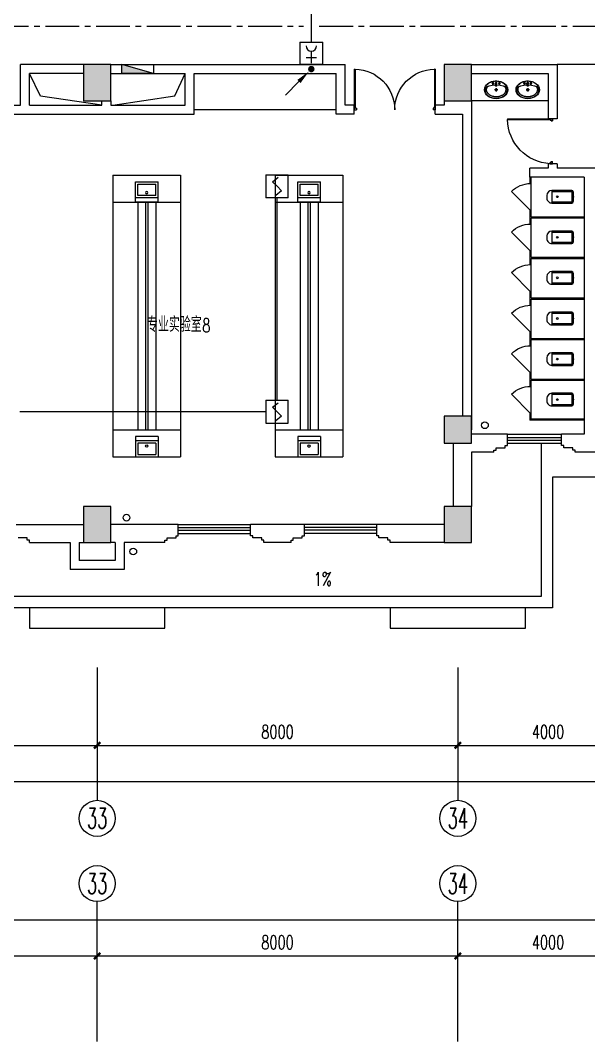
# Model space of a CAD drawing. Extents: x 190999 to 918899, y -200814 to 215286.
# Drawn here: x 618082 to 630685, y -57685 to -35034 of the extents above; entities that cross this region are included whole.
import ezdxf
from ezdxf.enums import TextEntityAlignment as Align

# ---------------------------------------------------------------- set-up
doc = ezdxf.new("R2010")
doc.units = 0
doc.header["$LTSCALE"] = 1000
doc.header["$MEASUREMENT"] = 0
doc.linetypes.add('CENTER2', pattern=[1.125, 0.75, -0.125, 0.125, -0.125])
doc.layers.get('Defpoints').update_dxf_attribs({"color": 1})
for name, color, linetype in [('00-EQUIP', 3, 'Continuous'), ('00-LWIRE', 4, 'Continuous'), ('00-WIRE-4', 6, 'Continuous'), ('A-卫生间', 250, 'Continuous'), ('A-墙线', 2, 'Continuous'), ('A-外包装修', 250, 'Continuous'), ('A-外窗', 145, 'Continuous'), ('A-家具', 250, 'Continuous'), ('A-门', 167, 'Continuous'), ('AXIS', 3, 'Continuous'), ('AXIS_TEXT', 7, 'Continuous'), ('COLUMN', 2, 'Continuous'), ('EQUIP_消火栓', 1, 'Continuous'), ('PUB_HATCH', 250, 'Continuous'), ('PUB_TEXT', 7, 'Continuous'), ('屋面排水', 4, 'Continuous'), ('房间名称', 7, 'Continuous'), ('洞口线', 165, 'Continuous'), ('雨水管', 151, 'Continuous'), ('雨水管口', 6, 'Continuous')]:
    doc.layers.add(name, color=color, linetype=linetype)
doc.styles.add('_TCH_AXIS', font='COMPLEX', dxfattribs={"bigfont": 'GBCBIG'})
doc.styles.add('_TCH_DIM', font='SIMPLEX', dxfattribs={"bigfont": 'GBCBIG'})
doc.styles.add('COMPLEX', font='COMPLEX')
doc.styles.add('DIM_FONT', font='SIMPLEX', dxfattribs={"width": 0.7, "bigfont": 'GBCBIG'})
doc.styles.get("Standard").update_dxf_attribs({"font": 'simhei.ttf'})
doc.styles.add('zz-1', font='arial.ttf', dxfattribs={"width": 0.8})
doc.dimstyles.new('DIMN', dxfattribs={"dimtxt": 300, "dimasz": 100, "dimexe": 250, "dimexo": 300, "dimgap": 150, "dimtad": 1, "dimdec": 0, "dimzin": 0, "dimdsep": 46, "dimtxsty": 'DIM_FONT', "dimblk": 'ARCHTICK', "dimcen": 0.09, "dimclrt": 7, "dimazin": 2, "dimtfac": 1, "dimtdec": 0, "dimtix": 1, "dimtmove": 2, "dimatfit": 3, "dimfxl": 0, "dimtolj": 1, "dimtzin": 0, "dimarcsym": 0})

# ---------------------------------------------------------------- blocks, each defined once
blk = doc.blocks.new('m1800')
at = {"layer": 'A-墙线'}
for p, q in [((-900, -100), (-900, 100)), ((900, -100), (900, 100))]:
    blk.add_line(p, q, dxfattribs=at)
at = {"layer": 'A-门'}
for p, q in [((-900, 900), (-900, 0)), ((-900, 900), (-880, 900)), ((-880, 900), (-880, 50)), ((880, 900), (880, 50)), ((900, 900), (880, 900)), ((900, 900), (900, 0)), ((-900, 50), (-870, 50)), ((-900, 0), (-850, 0)), ((-870, 50), (-870, 30)), ((-870, 30), (-850, 30)), ((-850, 30), (-850, 0)), ((850, 30), (850, 0)), ((870, 30), (850, 30)), ((900, 0), (850, 0)), ((870, 50), (870, 30)), ((900, 50), (870, 50))]:
    blk.add_line(p, q, dxfattribs=at)
for centre, start, end in [((-900, 0), 0, 88.7267), ((900, 0), 91.2733, 180)]:
    blk.add_arc(centre, 900, start, end, dxfattribs=at)
blk = doc.blocks.new('m1000')
at = {"layer": 'A-墙线'}
for p, q in [((0, 0), (0, 200)), ((1000, 0), (1000, 200))]:
    blk.add_line(p, q, dxfattribs=at)
at = {"layer": 'A-门'}
for p, q in [((0, 1100), (0, 100)), ((0, 1100), (20, 1100)), ((20, 1100), (20, 150)), ((0, 150), (30, 150)), ((0, 100), (50, 100)), ((30, 150), (30, 130)), ((30, 130), (50, 130)), ((50, 130), (50, 100)), ((950, 130), (950, 100)), ((970, 130), (950, 130)), ((1000, 100), (950, 100)), ((970, 150), (970, 130)), ((1000, 150), (970, 150)), ((1000, 150), (1000, 100))]:
    blk.add_line(p, q, dxfattribs=at)
blk.add_arc((0, 100), 1000, 2.866, 88.854, dxfattribs=at)
blk = doc.blocks.new('手盆')
at = {"layer": 'A-卫生间'}
for p, q in [((113, 12), (46, 16)), ((160, 0), (235, 0)), ((198, -37), (198, 38)), ((113, -11), (46, -16))]:
    blk.add_line(p, q, dxfattribs=at)
for centre, major_axis, ratio, start_param, end_param in [((198, 0), (0, 259), 0.763797, 3.141593, 9.424778), ((194, 0), (0, 259), 0.413212, 0.351725, 1.519021), ((106, 0), (0, 13.9), 0.9, 3.760941, 5.663837), ((194, 0), (0, 259), 0.413212, 1.620217, 2.789865)]:
    blk.add_ellipse(centre, major_axis=major_axis, ratio=ratio, start_param=start_param, end_param=end_param, dxfattribs=at)
for centre, major_axis in [((46, 0), (0, 15.8)), ((56, 71), (0, 20.6)), ((56, 71), (0, 15.6)), ((198, 0), (0, 23.4)), ((56, -71), (0, 20.6)), ((56, -71), (0, 15.6))]:
    blk.add_ellipse(centre, major_axis=major_axis, ratio=0.9, dxfattribs=at)
for points, knots in [([(198, -249), (204, -249), (211, -249), (228, -246), (239, -243), (260, -236), (270, -231), (290, -218), (299, -211), (317, -194), (325, -185), (340, -164), (347, -153), (360, -129), (365, -116), (374, -90), (378, -76), (383, -48), (385, -34), (387, -5), (387, 9), (385, 38), (383, 52), (377, 80), (373, 94), (364, 120), (358, 133), (345, 156), (338, 167), (323, 187), (314, 197), (296, 213), (287, 220), (267, 232), (257, 237), (236, 244), (225, 247), (204, 249), (193, 249), (171, 247), (161, 245), (140, 237), (129, 232), (110, 221), (100, 213), (82, 197), (74, 188), (58, 168), (51, 157), (38, 133), (32, 121), (23, 95), (19, 81), (13, 53), (11, 39), (9, 10), (9, -4), (10, -33), (12, -47), (18, -75), (21, -89), (30, -115), (36, -128), (48, -152), (55, -163), (70, -184), (78, -193), (96, -210), (105, -218), (125, -230), (135, -235), (156, -243), (167, -246), (184, -249), (191, -249), (198, -249)], [0, 0, 0, 0, 0.105369, 0.105369, 0.278747, 0.278747, 0.452125, 0.452125, 0.625504, 0.625504, 0.798882, 0.798882, 0.97226, 0.97226, 1.145639, 1.145639, 1.319017, 1.319017, 1.492395, 1.492395, 1.665774, 1.665774, 1.839152, 1.839152, 2.01253, 2.01253, 2.185909, 2.185909, 2.359287, 2.359287, 2.532665, 2.532665, 2.706044, 2.706044, 2.879422, 2.879422, 3.0528, 3.0528, 3.226179, 3.226179, 3.399557, 3.399557, 3.572935, 3.572935, 3.746313, 3.746313, 3.919692, 3.919692, 4.09307, 4.09307, 4.266448, 4.266448, 4.439827, 4.439827, 4.613205, 4.613205, 4.786583, 4.786583, 4.959962, 4.959962, 5.13334, 5.13334, 5.306718, 5.306718, 5.480097, 5.480097, 5.653475, 5.653475, 5.826853, 5.826853, 6.000232, 6.000232, 6.17361, 6.17361, 6.283185, 6.283185, 6.283185, 6.283185]), ([(119, -185), (121, -187), (123, -188), (130, -193), (135, -196), (146, -202), (152, -205), (163, -209), (169, -210), (180, -213), (186, -214), (194, -214), (196, -214), (198, -214), (204, -214), (209, -214), (222, -212), (229, -210), (241, -206), (245, -204), (254, -200), (259, -197), (269, -191), (275, -187), (286, -178), (291, -173), (300, -162), (304, -158), (314, -145), (319, -137), (327, -123), (329, -118), (334, -107), (336, -101), (341, -89), (343, -83), (346, -71), (348, -64), (351, -49), (352, -40), (354, -22), (355, -13), (355, 5), (355, 14), (354, 32), (352, 41), (349, 58), (348, 66), (343, 81), (341, 89), (335, 104), (332, 111), (326, 125), (322, 132), (314, 144), (310, 150), (301, 162), (296, 167), (287, 177), (281, 181), (272, 189), (267, 192), (256, 199), (250, 202), (238, 207), (233, 209), (223, 211), (217, 212), (205, 214), (198, 214), (186, 213), (181, 213), (171, 211), (166, 210), (151, 205), (141, 200), (128, 191), (123, 188), (119, 185)], [5.740897, 5.740897, 5.740897, 5.740897, 5.780874, 5.780874, 5.896829, 5.896829, 6.012784, 6.012784, 6.128739, 6.128739, 6.240697, 6.240697, 6.283185, 6.283185, 6.283185, 6.399826, 6.399826, 6.5409, 6.5409, 6.634, 6.634, 6.7271, 6.7271, 6.852188, 6.852188, 6.977276, 6.977276, 7.077377, 7.077377, 7.229977, 7.229977, 7.317389, 7.317389, 7.404801, 7.404801, 7.497094, 7.497094, 7.589386, 7.589386, 7.712334, 7.712334, 7.835281, 7.835281, 7.958228, 7.958228, 8.081175, 8.081175, 8.194983, 8.194983, 8.30879, 8.30879, 8.422598, 8.422598, 8.537599, 8.537599, 8.6526, 8.6526, 8.767602, 8.767602, 8.884432, 8.884432, 8.982435, 8.982435, 9.119467, 9.119467, 9.224191, 9.224191, 9.328914, 9.328914, 9.470087, 9.470087, 9.571187, 9.571187, 9.672288, 9.672288, 9.874489, 9.874489, 9.967059, 9.967059, 9.967059, 9.967059])]:
    blk.add_open_spline(points, degree=3, knots=knots, dxfattribs=at)
blk.add_point((46, 0), dxfattribs=at)
blk = doc.blocks.new('$TwtSys$00000434')
for p, q in [((-0.5, 0.5), (-0.5, -0.5)), ((-0.5, -0.5), (0.5, 0.5)), ((0.5, 0.5), (-0.5, 0.5)), ((0.5, -0.5), (0.5, 0.5)), ((-0.5, -0.5), (0.5, -0.5))]:
    blk.add_line(p, q)
blk.add_solid([(0.5, -0.5), (0.5, 0.5), (-0.5, -0.5)])
blk = doc.blocks.new('_ArchTick')
at = {"const_width": 0.5}
blk.add_lwpolyline([(-0.7, -0.7), (0.7, 0.7)], dxfattribs=at)
blk = doc.blocks.new('*D1496')
at = {"layer": 'AXIS', "color": 0, "lineweight": -2}
for p, q in [((627785, -57385), (627785, -55535)), ((631785, -57385), (631785, -55535)), ((627785, -55785), (631785, -55785))]:
    blk.add_line(p, q, dxfattribs=at)
at = {"layer": 'Defpoints', "color": 0}
for p in [(631785, -55785), (627785, -57685), (631785, -57685)]:
    blk.add_point(p, dxfattribs=at)
at = {"layer": 'AXIS', "color": 0, "lineweight": -2, "xscale": 100, "yscale": 100, "zscale": 100, "rotation": 180}
blk.add_blockref('_ArchTick', (627785, -55785), dxfattribs=at)
at = {"layer": 'AXIS', "color": 0, "lineweight": -2, "xscale": 100, "yscale": 100, "zscale": 100}
blk.add_blockref('_ArchTick', (631785, -55785), dxfattribs=at)
at = {"layer": 'AXIS', "color": 7, "insert": (629785, -55485), "char_height": 300, "attachment_point": 5, "style": 'DIM_FONT'}
blk.add_mtext('\\A1;4000', dxfattribs=at)
blk = doc.blocks.new('*D1497')
at = {"layer": 'AXIS', "color": 0, "lineweight": -2}
for p, q in [((619785, -57385), (619785, -55535)), ((627785, -57385), (627785, -55535)), ((619785, -55785), (627785, -55785))]:
    blk.add_line(p, q, dxfattribs=at)
at = {"layer": 'Defpoints', "color": 0}
for p in [(627785, -55785), (619785, -57685), (627785, -57685)]:
    blk.add_point(p, dxfattribs=at)
at = {"layer": 'AXIS', "color": 0, "lineweight": -2, "xscale": 100, "yscale": 100, "zscale": 100, "rotation": 180}
blk.add_blockref('_ArchTick', (619785, -55785), dxfattribs=at)
at = {"layer": 'AXIS', "color": 0, "lineweight": -2, "xscale": 100, "yscale": 100, "zscale": 100}
blk.add_blockref('_ArchTick', (627785, -55785), dxfattribs=at)
at = {"layer": 'AXIS', "color": 7, "insert": (623785, -55485), "char_height": 300, "attachment_point": 5, "style": 'DIM_FONT'}
blk.add_mtext('\\A1;8000', dxfattribs=at)
blk = doc.blocks.new('*D1498')
at = {"layer": 'AXIS', "color": 0, "lineweight": -2}
for p, q in [((611785, -57385), (611785, -55535)), ((619785, -57385), (619785, -55535)), ((611785, -55785), (619785, -55785))]:
    blk.add_line(p, q, dxfattribs=at)
at = {"layer": 'Defpoints', "color": 0}
for p in [(619785, -55785), (611785, -57685), (619785, -57685)]:
    blk.add_point(p, dxfattribs=at)
at = {"layer": 'AXIS', "color": 0, "lineweight": -2, "xscale": 100, "yscale": 100, "zscale": 100, "rotation": 180}
blk.add_blockref('_ArchTick', (611785, -55785), dxfattribs=at)
at = {"layer": 'AXIS', "color": 0, "lineweight": -2, "xscale": 100, "yscale": 100, "zscale": 100}
blk.add_blockref('_ArchTick', (619785, -55785), dxfattribs=at)
at = {"layer": 'AXIS', "color": 7, "insert": (615785, -55485), "char_height": 300, "attachment_point": 5, "style": 'DIM_FONT'}
blk.add_mtext('\\A1;8000', dxfattribs=at)
blk = doc.blocks.new('*D1506')
at = {"layer": 'AXIS', "color": 0, "lineweight": -2}
for p, q in [((565235, -57385), (565235, -54735)), ((642484, -57385), (642484, -54735)), ((565235, -54985), (642484, -54985))]:
    blk.add_line(p, q, dxfattribs=at)
at = {"layer": 'Defpoints', "color": 0}
for p in [(642484, -54985), (565235, -57685), (642484, -57685)]:
    blk.add_point(p, dxfattribs=at)
at = {"layer": 'AXIS', "color": 0, "lineweight": -2, "xscale": 100, "yscale": 100, "zscale": 100, "rotation": 180}
blk.add_blockref('_ArchTick', (565235, -54985), dxfattribs=at)
at = {"layer": 'AXIS', "color": 0, "lineweight": -2, "xscale": 100, "yscale": 100, "zscale": 100}
blk.add_blockref('_ArchTick', (642484, -54985), dxfattribs=at)
at = {"layer": 'AXIS', "color": 7, "insert": (603859, -54685), "char_height": 300, "attachment_point": 5, "style": 'DIM_FONT'}
blk.add_mtext('\\A1;77250', dxfattribs=at)
blk = doc.blocks.new('*D1564')
at = {"layer": 'AXIS', "color": 0, "lineweight": -2}
for p, q in [((627785, -49714), (627785, -51364)), ((631785, -49714), (631785, -51364)), ((627785, -51114), (631785, -51114))]:
    blk.add_line(p, q, dxfattribs=at)
at = {"layer": 'Defpoints', "color": 0}
for p in [(627785, -49414), (631785, -49414), (631785, -51114)]:
    blk.add_point(p, dxfattribs=at)
at = {"layer": 'AXIS', "color": 0, "lineweight": -2, "xscale": 100, "yscale": 100, "zscale": 100, "rotation": 180}
blk.add_blockref('_ArchTick', (627785, -51114), dxfattribs=at)
at = {"layer": 'AXIS', "color": 0, "lineweight": -2, "xscale": 100, "yscale": 100, "zscale": 100}
blk.add_blockref('_ArchTick', (631785, -51114), dxfattribs=at)
at = {"layer": 'AXIS', "color": 7, "insert": (629785, -50814), "char_height": 300, "attachment_point": 5, "style": 'DIM_FONT'}
blk.add_mtext('\\A1;4000', dxfattribs=at)
blk = doc.blocks.new('*D1565')
at = {"layer": 'AXIS', "color": 0, "lineweight": -2}
for p, q in [((619785, -49714), (619785, -51364)), ((627785, -49714), (627785, -51364)), ((619785, -51114), (627785, -51114))]:
    blk.add_line(p, q, dxfattribs=at)
at = {"layer": 'Defpoints', "color": 0}
for p in [(619785, -49414), (627785, -49414), (627785, -51114)]:
    blk.add_point(p, dxfattribs=at)
at = {"layer": 'AXIS', "color": 0, "lineweight": -2, "xscale": 100, "yscale": 100, "zscale": 100, "rotation": 180}
blk.add_blockref('_ArchTick', (619785, -51114), dxfattribs=at)
at = {"layer": 'AXIS', "color": 0, "lineweight": -2, "xscale": 100, "yscale": 100, "zscale": 100}
blk.add_blockref('_ArchTick', (627785, -51114), dxfattribs=at)
at = {"layer": 'AXIS', "color": 7, "insert": (623785, -50814), "char_height": 300, "attachment_point": 5, "style": 'DIM_FONT'}
blk.add_mtext('\\A1;8000', dxfattribs=at)
blk = doc.blocks.new('*D1566')
at = {"layer": 'AXIS', "color": 0, "lineweight": -2}
for p, q in [((611785, -49714), (611785, -51364)), ((619785, -49714), (619785, -51364)), ((611785, -51114), (619785, -51114))]:
    blk.add_line(p, q, dxfattribs=at)
at = {"layer": 'Defpoints', "color": 0}
for p in [(611785, -49414), (619785, -49414), (619785, -51114)]:
    blk.add_point(p, dxfattribs=at)
at = {"layer": 'AXIS', "color": 0, "lineweight": -2, "xscale": 100, "yscale": 100, "zscale": 100, "rotation": 180}
blk.add_blockref('_ArchTick', (611785, -51114), dxfattribs=at)
at = {"layer": 'AXIS', "color": 0, "lineweight": -2, "xscale": 100, "yscale": 100, "zscale": 100}
blk.add_blockref('_ArchTick', (619785, -51114), dxfattribs=at)
at = {"layer": 'AXIS', "color": 7, "insert": (615785, -50814), "char_height": 300, "attachment_point": 5, "style": 'DIM_FONT'}
blk.add_mtext('\\A1;8000', dxfattribs=at)
blk = doc.blocks.new('*D1574')
at = {"layer": 'AXIS', "color": 0, "lineweight": -2}
for p, q in [((564785, -49714), (564785, -52164)), ((638085, -49714), (638085, -52164)), ((564785, -51914), (638085, -51914))]:
    blk.add_line(p, q, dxfattribs=at)
at = {"layer": 'Defpoints', "color": 0}
for p in [(564785, -49414), (638085, -49414), (638085, -51914)]:
    blk.add_point(p, dxfattribs=at)
at = {"layer": 'AXIS', "color": 0, "lineweight": -2, "xscale": 100, "yscale": 100, "zscale": 100, "rotation": 180}
blk.add_blockref('_ArchTick', (564785, -51914), dxfattribs=at)
at = {"layer": 'AXIS', "color": 0, "lineweight": -2, "xscale": 100, "yscale": 100, "zscale": 100}
blk.add_blockref('_ArchTick', (638085, -51914), dxfattribs=at)
at = {"layer": 'AXIS', "color": 7, "insert": (601435, -51614), "char_height": 300, "attachment_point": 5, "style": 'DIM_FONT'}
blk.add_mtext('\\A1;73300', dxfattribs=at)
blk = doc.blocks.new('_FZH')
blk.add_lwpolyline([(-0.5, -0.5), (0.5, -0.5), (0.5, 0.5), (-0.5, 0.5)], close=True)
at = {"layer": 'PUB_HATCH'}
blk.add_solid([(-0.5, -0.5), (0.5, -0.5), (-0.5, 0.5), (0.5, 0.5)], dxfattribs=at)
blk = doc.blocks.new('_AXISO')
blk.add_circle((0, 0), 0.5)
at = {"layer": 'AXIS_TEXT', "style": 'COMPLEX', "width": 1.041667}
blk.add_attdef('A', text='', height=0.56, dxfattribs=at).set_placement((-0.25, -0.28), (0.25, -0.28), align=Align.FIT)
blk = doc.blocks.new('$plan$00001609')
at = {"linetype": 'Continuous'}
for p, q in [((0, -251), (0, 251)), ((0, 251), (450, 251)), ((93, -251), (93, 251)), ((450, 251), (450, -251)), ((146, -199), (146, 199)), ((146, 199), (397, 199)), ((397, 199), (397, -199)), ((146, -199), (397, -199)), ((0, -251), (450, -251))]:
    blk.add_line(p, q, dxfattribs=at)
blk.add_line((238, 2), (238, 0))
blk.add_arc((212, 0), 26, 4.716, 0, dxfattribs=at)
at = {"style": 'zz-1'}
for tag in ['YSIZE', 'XSIZE']:
    blk.add_attdef(tag, (0, 0), '', height=0.5, dxfattribs=at)
blk = doc.blocks.new('$lvtry$00000200')
for p, q in [((-140, -40, 0), (-140, -480, 0)), ((-110, -40, 0), (-110, -470, 0)), ((100, 0, 0), (-100, 0, 0)), ((100, -30, 0), (-100, -30, 0)), ((110, -470, 0), (110, -40, 0)), ((140, -480, 0), (140, -40, 0)), ((140, -470, 0), (-140, -470, 0)), ((-30, -590, 0), (30, -590, 0))]:
    blk.add_line(p, q)
blk.add_circle((0, -359, 0), 20)
for centre, radius, start, end in [((-100, -40, 0), 40, 90, 180), ((-100, -40, 0), 10, 90, 180), ((100, -40, 0), 40, 0, 90), ((100, -40, 0), 10, 0, 90), ((-30, -480, 0), 110, 180, 270), ((30, -480, 0), 110, 270, 0)]:
    blk.add_arc(centre, radius, start, end)
blk.add_point((0, 0))
blk = doc.blocks.new('$DorLib2D$00000114')
at = {"color": 0}
blk.add_line((0.5, 0), (-0.207, 0.707), dxfattribs=at)
blk.add_arc((0.5, 0), 1, 135, 180, dxfattribs=at)
blk = doc.blocks.new('_LINKPT1')
at = {"color": 0}
blk.add_line((0, 0), (0, 0), dxfattribs=at)
blk = doc.blocks.new('3S1KCGW2')
for p, q in [((0.5, 0.5), (-0.5, 0.5)), ((-0.5, 0.5), (-0.5, -0.5)), ((0.5, -0.5), (0.5, 0.5)), ((-0.2, 0.2), (0.05, 0.4)), ((0, 0), (-0.2, 0.2)), ((0, 0), (0.2, -0.2)), ((0.2, -0.2), (-0.05, -0.4)), ((-0.5, -0.5), (0.5, -0.5))]:
    blk.add_line(p, q)
at = {"const_width": 0.04, "flags": 128}
blk.add_lwpolyline([(-0.5, -0.5), (-0.5, 0.5), (0.5, 0.5), (0.5, -0.5)], close=True, dxfattribs=at)
at = {"xscale": 0.002, "yscale": 0.002, "zscale": 0.002}
for p in [(0, 0.5), (-0.5, 0), (0.5, 0), (0, -0.5)]:
    blk.add_blockref('_LINKPT1', p, dxfattribs=at)
at = {"flags": 9}
blk.add_attdef('A', (0, 0), '', height=0.00002, dxfattribs=at)
blk = doc.blocks.new('J62IR8YJ')
for p, q in [((-0.5, 1), (0.5, 1)), ((-0.5, 0), (-0.5, 1)), ((0.5, 1), (0.5, 0)), ((0, 0.598), (0, 0.06)), ((0.5, 0), (-0.5, 0)), ((-0.231, 0.312), (0.231, 0.312))]:
    blk.add_line(p, q)
at = {"const_width": 0.04, "flags": 128}
blk.add_lwpolyline([(-0.5, 0), (-0.5, 1), (0.5, 1), (0.5, 0)], close=True, dxfattribs=at)
blk.add_arc((0, 0.829), 0.231, 180, 0)
at = {"xscale": 0.002, "yscale": 0.00200000000000955, "zscale": 0.002}
for p in [(0, 1), (-0.5, 0.5), (0.5, 0.5), (0, 0)]:
    blk.add_blockref('_LINKPT1', p, dxfattribs=at)
at = {"flags": 9}
blk.add_attdef('A', (0, 0), '', height=0.00002, dxfattribs=at)
blk = doc.blocks.new('_WRLD10L')
for p, q in [((1.15, 1.15), (0.55, 0.55)), ((0.104, 0.104), (0.104, 0.104)), ((-0.104, -0.104), (-0.104, -0.104))]:
    blk.add_line(p, q)
at = {"const_width": 0.142}
blk.add_lwpolyline([(-0.071, 0, 1), (0.071, 0, 1)], format="xyb", close=True, dxfattribs=at)
blk.add_solid([(0.62, 0.48), (0.48, 0.62), (0.1, 0.1)])
at = {"width": 0.8, "flags": 9}
blk.add_attdef('A', (0, 0), '', height=0.00002, dxfattribs=at)

msp = doc.modelspace()

# ---------------------------------------------------------------- hatches: boundary and pattern name
at = {"layer": 'PUB_HATCH'}
for points in [[(619484.6, -36813.5), (620084.6, -36813.5), (620084.6, -36013.5), (619484.6, -36013.5)], [(627484.6, -36813.5), (628084.6, -36813.5), (628084.6, -36013.5), (627484.6, -36013.5)], [(619484.6, -46613.5), (620084.6, -46613.5), (620084.6, -45813.5), (619484.6, -45813.5)], [(627484.6, -46613.5), (628084.6, -46613.5), (628084.6, -45813.5), (627484.6, -45813.5)]]:
    msp.add_hatch(color=256, dxfattribs=at).paths.add_polyline_path(points)

# ---------------------------------------------------------------- linework, layer by layer
at = {"layer": '00-WIRE-4'}
for p, q in [((624534.6, -34563.5), (624534.6, -35513.5)), ((623774.4, -43463.5), (623774.4, -38963.5)), ((623524.4, -43713.5), (618069.4, -43713.5))]:
    msp.add_line(p, q, dxfattribs=at)
at = {"layer": '00-WIRE-4', "linetype": 'CENTER2'}
for p, q in [((610759.6, -35163.5), (624359.6, -35163.5)), ((624709.6, -35163.5), (632959.6, -35163.5))]:
    msp.add_line(p, q, dxfattribs=at)
at = {"layer": 'A-卫生间'}
for p, q in [((631484.6, -36013.5), (629984.6, -36013.5)), ((629784.6, -36813.5), (628084.6, -36813.5)), ((629384.6, -38513.5), (629384.6, -38651)), ((629409.6, -38513.5), (629384.6, -38513.5)), ((629384.6, -38651), (629409.6, -38651)), ((629409.6, -38651), (629409.6, -38513.5)), ((629409.6, -39251), (629384.6, -39251)), ((629384.6, -39251), (629384.6, -39413.5)), ((629409.6, -39388.5), (629409.6, -39251)), ((629409.6, -39388.5), (630584.6, -39388.5)), ((630584.6, -39388.5), (630584.6, -39413.5)), ((629384.6, -39413.5), (629384.6, -39551)), ((629384.6, -39551), (629409.6, -39551)), ((629409.6, -39551), (629409.6, -39413.5)), ((629409.6, -39413.5), (630584.6, -39413.5)), ((629409.6, -40151), (629384.6, -40151)), ((629384.6, -40151), (629384.6, -40313.5)), ((629384.6, -40313.5), (629384.6, -40451)), ((629409.6, -40288.5), (629409.6, -40151)), ((629409.6, -40288.5), (630584.6, -40288.5)), ((629409.6, -40451), (629409.6, -40313.5)), ((629409.6, -40313.5), (630584.6, -40313.5)), ((630584.6, -40288.5), (630584.6, -40313.5)), ((629384.6, -40451), (629409.6, -40451)), ((629409.6, -41051), (629384.6, -41051)), ((629384.6, -41051), (629384.6, -41213.5)), ((629384.6, -41213.5), (629384.6, -41351)), ((629409.6, -41188.5), (629409.6, -41051)), ((629409.6, -41188.5), (630584.6, -41188.5)), ((629409.6, -41213.5), (630584.6, -41213.5)), ((629409.6, -41351), (629409.6, -41213.5)), ((630584.6, -41188.5), (630584.6, -41213.5)), ((629384.6, -41351), (629409.6, -41351)), ((629409.6, -41951), (629384.6, -41951)), ((629384.6, -41951), (629384.6, -42113.5)), ((629384.6, -42113.5), (629384.6, -42251)), ((629409.6, -42088.5), (629409.6, -41951)), ((629409.6, -42088.5), (630584.6, -42088.5)), ((629409.6, -42113.5), (630584.6, -42113.5)), ((629409.6, -42251), (629409.6, -42113.5)), ((630584.6, -42088.5), (630584.6, -42113.5)), ((629384.6, -42251), (629409.6, -42251)), ((629409.6, -42851), (629384.6, -42851)), ((629384.6, -42851), (629384.6, -43013.5)), ((629384.6, -43013.5), (629384.6, -43151)), ((629409.6, -42988.5), (629409.6, -42851)), ((629409.6, -42988.5), (630584.6, -42988.5)), ((629409.6, -43151), (629409.6, -43013.5)), ((629409.6, -43013.5), (630584.6, -43013.5)), ((630584.6, -42988.5), (630584.6, -43013.5)), ((629384.6, -43151), (629409.6, -43151)), ((629409.6, -43751), (629384.6, -43751)), ((629384.6, -43751), (629384.6, -43901)), ((630584.6, -43901), (629384.6, -43901)), ((629409.6, -43876), (629409.6, -43751)), ((630584.6, -43876), (629409.6, -43876)), ((630584.6, -43901), (630584.6, -43876))]:
    msp.add_line(p, q, dxfattribs=at)
at = {"layer": 'A-墙线'}
for p, q in [((618084.6, -36913.5), (618084.6, -36013.5)), ((619484.6, -36013.5), (618084.6, -36013.5)), ((620084.6, -36013.5), (625284.6, -36013.5)), ((625284.6, -36913.5), (625284.6, -36013.5)), ((628084.6, -36013.5), (629984.6, -36013.5)), ((629984.6, -36013.5), (629984.6, -37213.5)), ((618284.6, -36913.5), (618284.6, -36213.5)), ((619484.6, -36213.5), (618284.6, -36213.5)), ((620084.6, -36213.5), (621734.6, -36213.5)), ((621934.6, -36213.5), (625084.6, -36213.5)), ((625084.6, -37113.5), (625084.6, -36213.5)), ((628084.6, -36213.5), (629784.6, -36213.5)), ((629784.6, -36213.5), (629784.6, -37213.5)), ((617884.6, -36913.5), (618084.6, -36913.5)), ((618284.6, -36913.5), (619884.6, -36913.5)), ((619884.6, -36913.5), (619884.6, -36813.5)), ((625484.6, -36913.5), (625284.6, -36913.5)), ((627484.6, -36913.5), (627284.6, -36913.5)), ((627484.6, -36813.5), (627484.6, -36913.5)), ((628084.6, -36813.5), (628084.6, -44113.5)), ((625484.6, -37113.5), (625084.6, -37113.5)), ((627284.6, -37113.5), (627884.6, -37113.5)), ((627884.6, -37113.5), (627884.6, -43813.5)), ((629784.6, -38213.5), (629784.6, -38313.5)), ((629984.6, -38213.5), (629984.6, -38313.5)), ((629784.6, -38313.5), (629384.6, -38313.5)), ((629384.6, -38513.5), (629384.6, -38313.5)), ((631484.6, -38313.5), (629984.6, -38313.5)), ((630584.6, -38513.5), (629384.6, -38513.5)), ((630584.6, -38513.5), (630584.6, -44213.5)), ((628884.6, -44213.5), (628084.6, -44213.5)), ((628884.6, -44463.5), (628884.6, -44213.5)), ((630584.6, -44213.5), (630084.6, -44213.5)), ((630084.6, -44463.5), (630084.6, -44213.5)), ((627684.6, -44413.5), (627684.6, -45813.5)), ((628084.6, -44613.5), (628084.6, -45813.5)), ((628584.6, -44613.5), (628084.6, -44613.5)), ((628584.6, -44613.5), (628584.6, -44563.5)), ((628584.6, -44563.5), (628634.6, -44563.5)), ((628634.6, -44563.5), (628634.6, -44513.5)), ((628634.6, -44513.5), (628834.6, -44513.5)), ((628834.6, -44463.5), (628884.6, -44463.5)), ((628834.6, -44513.5), (628834.6, -44463.5)), ((630134.6, -44463.5), (630084.6, -44463.5)), ((630134.6, -44513.5), (630134.6, -44463.5)), ((630334.6, -44513.5), (630134.6, -44513.5)), ((630334.6, -44563.5), (630334.6, -44513.5)), ((630384.6, -44563.5), (630334.6, -44563.5)), ((630384.6, -44613.5), (630384.6, -44563.5)), ((630984.6, -44613.5), (630384.6, -44613.5)), ((617984.6, -46213.5), (619484.6, -46213.5)), ((621584.6, -46213.5), (620084.6, -46213.5)), ((621584.6, -46463.5), (621584.6, -46213.5)), ((624384.6, -46213.5), (623184.6, -46213.5)), ((623184.6, -46463.5), (623184.6, -46213.5)), ((624384.6, -46463.5), (624384.6, -46213.5)), ((627484.6, -46213.5), (625984.6, -46213.5)), ((625984.6, -46463.5), (625984.6, -46213.5)), ((618234.6, -46513.5), (618034.6, -46513.5)), ((618234.6, -46563.5), (618234.6, -46513.5)), ((618284.6, -46563.5), (618234.6, -46563.5)), ((618284.6, -46613.5), (618284.6, -46563.5)), ((618284.6, -46613.5), (619184.6, -46613.5)), ((619184.6, -46613.5), (619184.6, -47213.5)), ((619384.6, -46613.5), (619484.6, -46613.5)), ((619384.6, -46613.5), (619384.6, -47013.5)), ((620184.6, -46613.5), (620084.6, -46613.5)), ((620184.6, -46613.5), (620184.6, -47013.5)), ((621284.6, -46613.5), (620384.6, -46613.5)), ((620384.6, -46613.5), (620384.6, -47213.5)), ((621284.6, -46613.5), (621284.6, -46563.5)), ((621284.6, -46563.5), (621334.6, -46563.5)), ((621334.6, -46563.5), (621334.6, -46513.5)), ((621334.6, -46513.5), (621534.6, -46513.5)), ((621534.6, -46463.5), (621584.6, -46463.5)), ((621534.6, -46513.5), (621534.6, -46463.5)), ((623234.6, -46463.5), (623184.6, -46463.5)), ((623234.6, -46513.5), (623234.6, -46463.5)), ((623434.6, -46513.5), (623234.6, -46513.5)), ((623434.6, -46563.5), (623434.6, -46513.5)), ((623484.6, -46563.5), (623434.6, -46563.5)), ((623484.6, -46613.5), (623484.6, -46563.5)), ((624084.6, -46613.5), (623484.6, -46613.5)), ((624084.6, -46613.5), (624084.6, -46563.5)), ((624084.6, -46563.5), (624134.6, -46563.5)), ((624134.6, -46563.5), (624134.6, -46513.5)), ((624134.6, -46513.5), (624334.6, -46513.5)), ((624334.6, -46463.5), (624384.6, -46463.5)), ((624334.6, -46513.5), (624334.6, -46463.5)), ((626034.6, -46463.5), (625984.6, -46463.5)), ((626034.6, -46513.5), (626034.6, -46463.5)), ((626234.6, -46513.5), (626034.6, -46513.5)), ((626234.6, -46563.5), (626234.6, -46513.5)), ((626284.6, -46563.5), (626234.6, -46563.5)), ((626284.6, -46613.5), (626284.6, -46563.5)), ((627484.6, -46613.5), (626284.6, -46613.5)), ((620184.6, -47013.5), (619384.6, -47013.5)), ((620384.6, -47213.5), (619184.6, -47213.5))]:
    msp.add_line(p, q, dxfattribs=at)
for points in [[(617884.6, -37113.5), (621934.6, -37113.5), (621934.6, -36213.5)], [(620084.6, -36813.5), (620084.6, -36913.5), (621734.6, -36913.5), (621734.6, -36213.5)]]:
    msp.add_lwpolyline(points, dxfattribs=at)
at = {"layer": 'A-外包装修'}
for p, q in [((629634.6, -44413.5), (629634.6, -47813.7)), ((638634.6, -45163.5), (629884.6, -45163.5)), ((631083.4, -45163.5), (629884.6, -45163.5)), ((629884.6, -45163.5), (629884.6, -48063.7)), ((629634.6, -47813.7), (565484.6, -47813.7)), ((629884.6, -48063.7), (565234.6, -48063.7))]:
    msp.add_line(p, q, dxfattribs=at)
for points in [[(618284.2, -48063.7), (618284.2, -48513.9), (621284.9, -48513.9), (621284.9, -48063.7)], [(626284.2, -48063.7), (626284.2, -48513.9), (629284.9, -48513.9), (629284.9, -48063.7)]]:
    msp.add_lwpolyline(points, dxfattribs=at)
at = {"layer": 'A-外窗'}
for p, q in [((628884.6, -44213.5), (630084.6, -44213.5)), ((628884.6, -44283.5), (630084.6, -44283.5)), ((628884.6, -44343.5), (630084.6, -44343.5)), ((628884.6, -44413.5), (630084.6, -44413.5)), ((621584.6, -46213.5), (623184.6, -46213.5)), ((621584.6, -46283.5), (623184.6, -46283.5)), ((621584.6, -46343.5), (623184.6, -46343.5)), ((621584.6, -46413.5), (623184.6, -46413.5)), ((625984.6, -46213.5), (624384.6, -46213.5)), ((625984.6, -46283.5), (624384.6, -46283.5)), ((625984.6, -46343.5), (624384.6, -46343.5)), ((625984.6, -46413.5), (624384.6, -46413.5))]:
    msp.add_line(p, q, dxfattribs=at)
at = {"layer": 'A-家具'}
for p, q in [((625084.6, -37013.5), (621934.6, -37013.5)), ((620134.6, -38463.5), (620134.6, -44713.5)), ((620134.6, -38463.5), (621634.6, -38463.5)), ((621634.6, -38463.5), (621634.6, -44713.5)), ((623734.6, -38463.5), (623734.6, -44713.5)), ((623734.6, -38463.5), (625234.6, -38463.5)), ((625234.6, -38463.5), (625234.6, -44713.5)), ((620134.6, -39063.5), (621634.6, -39063.5)), ((620684.6, -39063.5), (620684.6, -44113.5)), ((620859.6, -39063.5), (620859.6, -44113.5)), ((620909.6, -39063.5), (620909.6, -44113.5)), ((621084.6, -39063.5), (621084.6, -44113.5)), ((623734.6, -39063.5), (625234.6, -39063.5)), ((624284.6, -39063.5), (624284.6, -44113.5)), ((624459.6, -39063.5), (624459.6, -44113.5)), ((624509.6, -39063.5), (624509.6, -44113.5)), ((624684.6, -39063.5), (624684.6, -44113.5)), ((620134.6, -44113.5), (621634.6, -44113.5)), ((623734.6, -44113.5), (625234.6, -44113.5)), ((620134.6, -44713.5), (621634.6, -44713.5)), ((623734.6, -44713.5), (625234.6, -44713.5))]:
    msp.add_line(p, q, dxfattribs=at)
at = {"layer": 'A-门'}
for p, q in [((629409.6, -39251), (629409.6, -38651)), ((629409.6, -40151), (629409.6, -39551)), ((629409.6, -41051), (629409.6, -40451)), ((629409.6, -41951), (629409.6, -41351)), ((629409.6, -42851), (629409.6, -42251)), ((629409.6, -43751), (629409.6, -43151))]:
    msp.add_line(p, q, dxfattribs=at)
at = {"layer": 'AXIS'}
for p, q in [((619784.6, -49383.5), (619784.6, -52332.6)), ((627784.6, -49383.5), (627784.6, -52332.6)), ((619784.6, -57684.5), (619784.6, -54580.9)), ((627784.6, -57684.5), (627784.6, -54580.9))]:
    msp.add_line(p, q, dxfattribs=at)
at = {"layer": 'COLUMN'}
for p, q in [((620084.6, -36013.5), (619484.6, -36013.5)), ((619484.6, -36013.5), (619484.6, -36813.5)), ((620084.6, -36813.5), (620084.6, -36013.5)), ((628084.6, -36013.5), (627484.6, -36013.5)), ((627484.6, -36013.5), (627484.6, -36813.5)), ((628084.6, -36813.5), (628084.6, -36013.5)), ((619484.6, -36813.5), (620084.6, -36813.5)), ((627484.6, -36813.5), (628084.6, -36813.5)), ((620084.6, -45813.5), (619484.6, -45813.5)), ((619484.6, -45813.5), (619484.6, -46613.5)), ((620084.6, -46613.5), (620084.6, -45813.5)), ((628084.6, -45813.5), (627484.6, -45813.5)), ((627484.6, -45813.5), (627484.6, -46613.5)), ((628084.6, -46613.5), (628084.6, -45813.5)), ((619484.6, -46613.5), (620084.6, -46613.5)), ((627484.6, -46613.5), (628084.6, -46613.5))]:
    msp.add_line(p, q, dxfattribs=at)
at = {"layer": '屋面排水'}
msp.add_lwpolyline([(624381.2, -47423.7, 0, 0, 0), (622988.9, -47423.7, 80, 0, 0), (622688.9, -47423.7, 0, 0, 0)], format="xyseb", dxfattribs=at)
at = {"layer": '洞口线', "ltscale": 2}
for points in [[(619884.6, -36913.5), (618526.6, -36715), (618284.6, -36213.5)], [(620134.6, -36913.5), (621509.6, -36706.1), (621734.6, -36213.5)]]:
    msp.add_lwpolyline(points, dxfattribs=at)
at = {"layer": '雨水管'}
for centre in [(628384.6, -44013.5), (620434.6, -46063.5)]:
    msp.add_circle(centre, 75, dxfattribs=at)
at = {"layer": '雨水管口'}
msp.add_circle((620584.6, -46813.5), 75, dxfattribs=at)

# ---------------------------------------------------------------- block references
at = {"xscale": -1, "rotation": 90}
for p in [(628634.6, -36373.5), (629334.6, -36373.5)]:
    msp.add_blockref('手盆', p, dxfattribs=at)
at = {"layer": '00-EQUIP', "xscale": 500, "yscale": 500, "zscale": 500}
for name, p in [('J62IR8YJ', (624534.6, -36013.5)), ('3S1KCGW2', (623774.4, -38713.5)), ('3S1KCGW2', (623774.4, -43713.5))]:
    msp.add_blockref(name, p, dxfattribs=at)
at = {"layer": '00-LWIRE', "xscale": 500, "yscale": 500, "zscale": 500, "rotation": 180}
msp.add_blockref('_WRLD10L', (624534.6, -36113.5), dxfattribs=at)
at = {"layer": 'A-卫生间', "rotation": 269.9999999989353}
for p in [(630350.2, -38944.8, 0), (630350.2, -39844.8, 0), (630350.2, -40744.8, 0), (630350.2, -41644.8, 0), (630350.2, -42544.8, 0), (630350.2, -43444.8, 0)]:
    msp.add_blockref('$lvtry$00000200', p, dxfattribs=at)
at = {"layer": 'A-家具', "rotation": 90}
for p in [(620884.6, -39063.5), (624484.6, -39063.5)]:
    msp.add_blockref('$plan$00001609', p, dxfattribs=at)
at = {"layer": 'A-家具', "yscale": -1, "rotation": 270}
for p in [(620884.6, -44263.5), (624484.6, -44263.5)]:
    msp.add_blockref('$plan$00001609', p, dxfattribs=at)
at = {"layer": 'A-门', "xscale": -1}
msp.add_blockref('m1800', (626384.6, -37013.5), dxfattribs=at)
at = {"layer": 'A-门', "xscale": -1, "rotation": 90}
msp.add_blockref('m1000', (629984.6, -37213.5), dxfattribs=at)
at = {"layer": 'A-门', "xscale": -600, "yscale": 600, "zscale": 25, "rotation": 90}
for p in [(629397.1, -38951), (629397.1, -39851), (629397.1, -40751), (629397.1, -41651), (629397.1, -42551), (629397.1, -43451)]:
    msp.add_blockref('$DorLib2D$00000114', p, dxfattribs=at)
at = {"layer": 'AXIS'}
ref = msp.add_blockref('_AXISO', (619784.6, -52732.6), dxfattribs=dict(at, xscale=800, yscale=800, zscale=800))
ref.add_attrib('A', '33', dxfattribs={"layer": 'AXIS_TEXT', "height": 452.55, "style": '_TCH_AXIS', "width": 0.636364}).set_placement((619558.3, -52958.9), (620010.9, -52958.9), align=Align.FIT)
ref = msp.add_blockref('_AXISO', (627784.6, -52732.6), dxfattribs=dict(at, xscale=800, yscale=800, zscale=800))
ref.add_attrib('A', '34', dxfattribs={"layer": 'AXIS_TEXT', "height": 452.55, "style": '_TCH_AXIS', "width": 0.6}).set_placement((627558.3, -52958.9), (628010.9, -52958.9), align=Align.FIT)
ref = msp.add_blockref('_AXISO', (619784.6, -54180.9), dxfattribs=dict(at, xscale=800, yscale=800, zscale=800))
ref.add_attrib('A', '33', dxfattribs={"layer": 'AXIS_TEXT', "height": 452.55, "style": '_TCH_AXIS', "width": 0.636364}).set_placement((619558.3, -54407.1), (620010.9, -54407.1), align=Align.FIT)
ref = msp.add_blockref('_AXISO', (627784.6, -54180.9), dxfattribs=dict(at, xscale=800, yscale=800, zscale=800))
ref.add_attrib('A', '34', dxfattribs={"layer": 'AXIS_TEXT', "height": 452.55, "style": '_TCH_AXIS', "width": 0.6}).set_placement((627558.3, -54407.1), (628010.9, -54407.1), align=Align.FIT)
at = {"layer": 'COLUMN', "xscale": 600, "yscale": 600, "zscale": 600, "rotation": 90}
msp.add_blockref('_FZH', (627784.6, -44113.5), dxfattribs=at)
at = {"layer": 'EQUIP_消火栓', "xscale": -700, "yscale": 200, "zscale": 700}
msp.add_blockref('$TwtSys$00000434', (620684.6, -36113.5), dxfattribs=at)

# ---------------------------------------------------------------- texts
at = {"layer": 'PUB_TEXT', "style": '_TCH_DIM', "width": 0.705882}
msp.add_text('1%', height=297.5, dxfattribs=at).set_placement((624591, -47572.4))
at = {"layer": '房间名称', "style": '_TCH_DIM'}
msp.add_text('专业实验室', height=337.59, dxfattribs=at).set_placement((620888.4, -41945.2))
at = {"layer": '房间名称', "style": '_TCH_DIM', "width": 0.705882}
msp.add_text('8', height=297.5, dxfattribs=at).set_placement((622117.2, -41945.2))

# ---------------------------------------------------------------- dimensions: what is measured, and where the dimension line sits
at = {"layer": 'AXIS'}
for p1, p2, distance, picture, middle in [((564784.6, -49413.5), (638084.6, -49413.5), -2500, '*D1574', (601434.6, -51613.5)), ((611784.6, -49413.5), (619784.6, -49413.5), -1700, '*D1566', (615784.6, -50813.5)), ((619784.6, -49413.5), (627784.6, -49413.5), -1700, '*D1565', (623784.6, -50813.5)), ((627784.6, -49413.5), (631784.6, -49413.5), -1700, '*D1564', (629784.6, -50813.5)), ((565234.6, -57684.5), (642484.4, -57684.5), 2700, '*D1506', (603859.5, -54684.5)), ((611784.6, -57684.5), (619784.6, -57684.5), 1900, '*D1498', (615784.6, -55484.5)), ((619784.6, -57684.5), (627784.6, -57684.5), 1900, '*D1497', (623784.6, -55484.5)), ((627784.6, -57684.5), (631784.6, -57684.5), 1900, '*D1496', (629784.6, -55484.5))]:
    dim = msp.add_aligned_dim(p1=p1, p2=p2, distance=distance, dimstyle='DIMN', dxfattribs=at)
    dim.commit()
    dim.dimension.update_dxf_attribs({"geometry": picture, "text_midpoint": middle})

doc.saveas('drawing.dxf')
